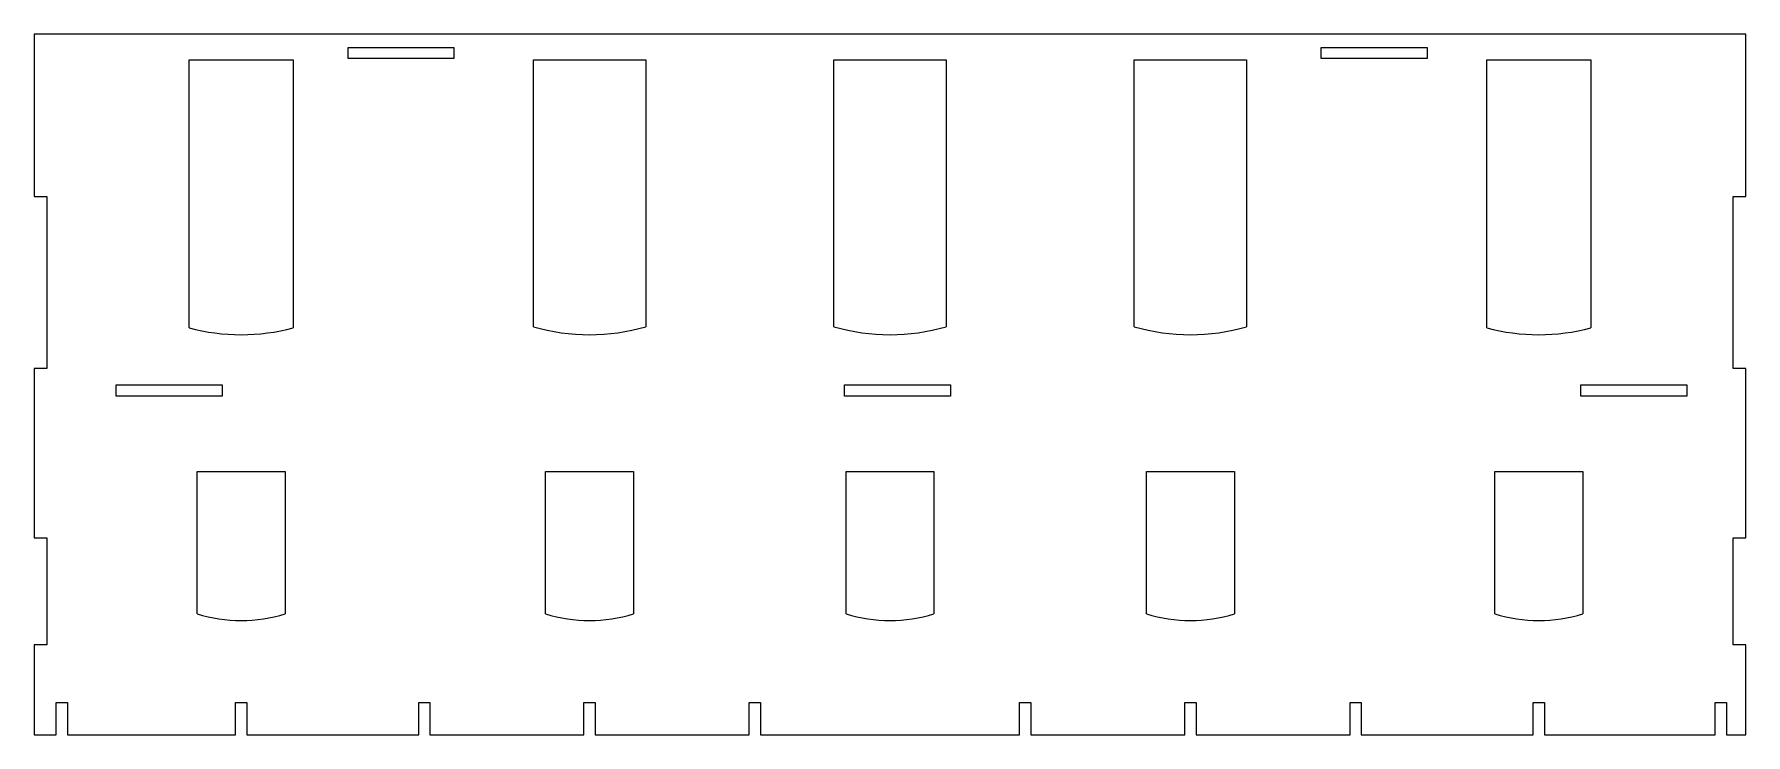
# Model space of a CAD drawing. Header units: millimetres. Extents: x -47.9 to 47.9, y -19.6 to 19.6.
import ezdxf

# ---------------------------------------------------------------- set-up
doc = ezdxf.new("R2010")
doc.units = ezdxf.units.MM
doc.layers.get('0').update_dxf_attribs({"linetype": 'CONTINUOUS'})

msp = doc.modelspace()

# ---------------------------------------------------------------- linework, layer by layer
for p, q in [((47.901, 19.606), (-47.901, 19.606)), ((-47.901, 19.606), (-47.901, 10.514)), ((47.901, 10.514), (47.901, 19.606)), ((-30.331, 18.242), (-30.331, 18.867)), ((-30.331, 18.867), (-24.406, 18.867)), ((-24.406, 18.242), (-30.331, 18.242)), ((-24.406, 18.867), (-24.406, 18.242)), ((24.135, 18.242), (24.135, 18.867)), ((24.135, 18.867), (30.06, 18.867)), ((30.06, 18.242), (24.135, 18.242)), ((30.06, 18.867), (30.06, 18.242)), ((-39.235, 18.167), (-33.401, 18.167)), ((-39.235, 3.17), (-39.235, 18.167)), ((-33.401, 18.167), (-33.401, 3.17)), ((-19.962, 18.167), (-13.674, 18.167)), ((-19.962, 3.233), (-19.962, 18.167)), ((-13.674, 18.167), (-13.674, 3.233)), ((-3.144, 3.233), (-3.144, 18.167)), ((-3.144, 18.167), (3.144, 18.167)), ((3.144, 18.167), (3.144, 3.233)), ((13.674, 3.233), (13.674, 18.167)), ((13.674, 18.167), (19.962, 18.167)), ((19.962, 18.167), (19.962, 3.233)), ((33.401, 18.167), (39.235, 18.167)), ((33.401, 3.17), (33.401, 18.167)), ((39.235, 18.167), (39.235, 3.17)), ((-47.901, 10.514), (-47.201, 10.514)), ((-47.201, 10.514), (-47.201, 0.894)), ((47.201, 0.894), (47.201, 10.514)), ((47.201, 10.514), (47.901, 10.514)), ((-47.201, 0.894), (-47.901, 0.894)), ((-47.901, 0.894), (-47.901, -8.59)), ((47.901, 0.894), (47.201, 0.894)), ((47.901, -8.59), (47.901, 0.894)), ((-43.312, -0.651), (-43.312, -0.015)), ((-43.312, -0.015), (-37.387, -0.015)), ((-37.387, -0.651), (-43.312, -0.651)), ((-37.387, -0.015), (-37.387, -0.651)), ((-2.542, -0.651), (-2.542, -0.015)), ((-2.542, -0.015), (3.383, -0.015)), ((3.383, -0.651), (-2.542, -0.651)), ((3.383, -0.015), (3.383, -0.651)), ((38.673, -0.651), (38.673, -0.015)), ((38.673, -0.015), (44.598, -0.015)), ((44.598, -0.651), (38.673, -0.651)), ((44.598, -0.015), (44.598, -0.651)), ((-38.781, -12.842), (-38.781, -4.878)), ((-38.781, -4.878), (-33.856, -4.878)), ((-33.856, -4.878), (-33.856, -12.842)), ((-19.281, -12.842), (-19.281, -4.878)), ((-19.281, -4.878), (-14.356, -4.878)), ((-14.356, -4.878), (-14.356, -12.842)), ((-2.462, -4.878), (2.462, -4.878)), ((-2.462, -12.842), (-2.462, -4.878)), ((2.462, -4.878), (2.462, -12.842)), ((14.356, -12.842), (14.356, -4.878)), ((14.356, -4.878), (19.281, -4.878)), ((19.281, -4.878), (19.281, -12.842)), ((33.856, -12.842), (33.856, -4.878)), ((33.856, -4.878), (38.781, -4.878)), ((38.781, -4.878), (38.781, -12.842)), ((-47.901, -8.59), (-47.201, -8.59)), ((-47.201, -8.59), (-47.201, -14.565)), ((47.201, -14.565), (47.201, -8.59)), ((47.201, -8.59), (47.901, -8.59)), ((-47.201, -14.565), (-47.901, -14.565)), ((-47.901, -14.565), (-47.901, -19.606)), ((47.901, -14.565), (47.201, -14.565)), ((47.901, -19.606), (47.901, -14.565)), ((-46.667, -19.606), (-46.667, -17.797)), ((-46.667, -17.797), (-46.042, -17.797)), ((-46.042, -17.797), (-46.042, -19.606)), ((-36.631, -19.606), (-36.631, -17.797)), ((-36.631, -17.797), (-36.006, -17.797)), ((-36.006, -17.797), (-36.006, -19.606)), ((-26.381, -19.606), (-26.381, -17.797)), ((-26.381, -17.797), (-25.756, -17.797)), ((-25.756, -17.797), (-25.756, -19.606)), ((-17.131, -19.606), (-17.131, -17.797)), ((-17.131, -17.797), (-16.506, -17.797)), ((-16.506, -17.797), (-16.506, -19.606)), ((-7.881, -19.606), (-7.881, -17.797)), ((-7.881, -17.797), (-7.256, -17.797)), ((-7.256, -17.797), (-7.256, -19.606)), ((7.256, -19.606), (7.256, -17.797)), ((7.256, -17.797), (7.881, -17.797)), ((7.881, -17.797), (7.881, -19.606)), ((16.506, -19.606), (16.506, -17.797)), ((16.506, -17.797), (17.131, -17.797)), ((17.131, -17.797), (17.131, -19.606)), ((25.756, -19.606), (25.756, -17.797)), ((25.756, -17.797), (26.381, -17.797)), ((26.381, -17.797), (26.381, -19.606)), ((36.006, -19.606), (36.006, -17.797)), ((36.006, -17.797), (36.631, -17.797)), ((36.631, -17.797), (36.631, -19.606)), ((46.192, -19.606), (46.192, -17.797)), ((46.192, -17.797), (46.817, -17.797)), ((46.817, -17.797), (46.817, -19.606)), ((-47.901, -19.606), (-46.667, -19.606)), ((-46.042, -19.606), (-36.631, -19.606)), ((-36.006, -19.606), (-26.381, -19.606)), ((-25.756, -19.606), (-17.131, -19.606)), ((-16.506, -19.606), (-7.881, -19.606)), ((-7.256, -19.606), (7.256, -19.606)), ((7.881, -19.606), (16.506, -19.606)), ((17.131, -19.606), (25.756, -19.606)), ((26.381, -19.606), (36.006, -19.606)), ((36.631, -19.606), (46.192, -19.606)), ((46.817, -19.606), (47.901, -19.606))]:
    msp.add_line(p, q)
for centre, radius, start, end in [((-36.318, 14.114), 11.326, 255.07527, 284.92473), ((-16.818, 14.114), 11.326, 253.88202, 286.11798), ((0, 14.114), 11.326, 253.88202, 286.11798), ((16.818, 14.114), 11.326, 253.88202, 286.11798), ((36.318, 14.114), 11.326, 255.07527, 284.92473), ((-36.318, -4.841), 8.372, 252.89345, 287.10655), ((-16.818, -4.841), 8.372, 252.89345, 287.10655), ((0, -4.841), 8.372, 252.89345, 287.10655), ((16.818, -4.841), 8.372, 252.89345, 287.10655), ((36.318, -4.841), 8.372, 252.89345, 287.10655)]:
    msp.add_arc(centre, radius, start, end)

doc.saveas('drawing.dxf')
